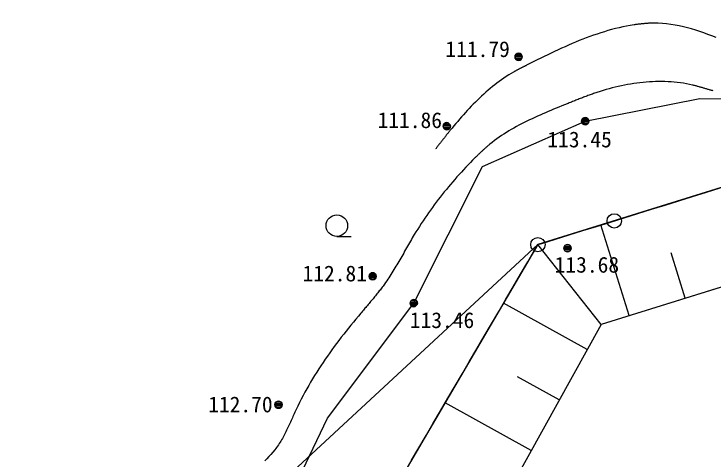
# Model space of a CAD drawing. Units: millimetres, scale not verified. Extents: x -97500 to 97500, y -67309 to 66872.
# Drawn here: x -85284 to -60950, y 27554 to 43032 of the extents above; entities that cross this region are included whole.
import ezdxf
from ezdxf.enums import TextEntityAlignment as Align

# ---------------------------------------------------------------- set-up
doc = ezdxf.new("R2010")
doc.units = ezdxf.units.MM
doc.header["$LTSCALE"] = 500
for name, color, linetype in [('0-4_S-BGD', 7, 'Continuous'), ('0-5_レイヤ5', 2, 'Continuous'), ('0-8_S-BGD-LWCN', 7, 'Continuous'), ('0-A_S-BMK-ROW', 2, 'Continuous')]:
    doc.layers.add(name, color=color, linetype=linetype)
doc.styles.add('ＭＳ ゴシック', font='')
doc.styles.get('ＭＳ ゴシック').set_extended_font_data('MS Gothic')

msp = doc.modelspace()

# ---------------------------------------------------------------- linework, layer by layer
at = {"layer": '0-4_S-BGD'}
for p, q in [((-67778.3, 41650), (-67655.3, 41650)), ((-67778.3, 41650), (-67655.3, 41650)), ((-67841.5, 41550), (-67592.1, 41550)), ((-67841.5, 41550), (-67592.1, 41550)), ((-67834.8, 41500), (-67598.8, 41500)), ((-67834.8, 41500), (-67598.8, 41500)), ((-67827.1, 41600), (-67606.5, 41600)), ((-67827.1, 41600), (-67606.5, 41600)), ((-67802.3, 41450), (-67631.3, 41450)), ((-67802.3, 41450), (-67631.3, 41450)), ((-70320.4, 39200), (-70117.2, 39200)), ((-70320.4, 39200), (-70117.2, 39200)), ((-70242.1, 39250), (-70195.5, 39250)), ((-70242.1, 39250), (-70195.5, 39250)), ((-65528.8, 39300), (-65278.9, 39300)), ((-65528.8, 39300), (-65278.9, 39300)), ((-65519.7, 39350), (-65287.9, 39350)), ((-65519.7, 39350), (-65287.9, 39350)), ((-65516.9, 39250), (-65290.7, 39250)), ((-65516.9, 39250), (-65290.7, 39250)), ((-65482.9, 39400), (-65324.7, 39400)), ((-65482.9, 39400), (-65324.7, 39400)), ((-65474.4, 39200), (-65333.3, 39200)), ((-65474.4, 39200), (-65333.3, 39200)), ((-70341.7, 39150), (-70095.9, 39150)), ((-70341.7, 39150), (-70095.9, 39150)), ((-70340.8, 39100), (-70096.8, 39100)), ((-70340.8, 39100), (-70096.8, 39100)), ((-70317.1, 39050), (-70120.5, 39050)), ((-70317.1, 39050), (-70120.5, 39050)), ((-74045.2, 35293.7), (-73545.2, 35293.7)), ((-66142.2, 34900), (-65893.5, 34900)), ((-66142.2, 34900), (-65893.5, 34900)), ((-66137.2, 34850), (-65898.5, 34850)), ((-66137.2, 34850), (-65898.5, 34850)), ((-66125.9, 34950), (-65909.7, 34950)), ((-66125.9, 34950), (-65909.7, 34950)), ((-66107.4, 34800), (-65928.2, 34800)), ((-66107.4, 34800), (-65928.2, 34800)), ((-66071.6, 35000), (-65964, 35000)), ((-66071.6, 35000), (-65964, 35000)), ((-72923.5, 33900), (-72674.2, 33900)), ((-72923.5, 33900), (-72674.2, 33900)), ((-72917, 33950), (-72680.7, 33950)), ((-72917, 33950), (-72680.7, 33950)), ((-72908.9, 33850), (-72688.7, 33850)), ((-72908.9, 33850), (-72688.7, 33850)), ((-72884.7, 34000), (-72712.9, 34000)), ((-72884.7, 34000), (-72712.9, 34000)), ((-72859.7, 33800), (-72738, 33800)), ((-72859.7, 33800), (-72738, 33800)), ((-71390.1, 33100), (-71343.5, 33100)), ((-71390.1, 33100), (-71343.5, 33100)), ((-71489.7, 33000), (-71243.9, 33000)), ((-71489.7, 33000), (-71243.9, 33000)), ((-71488.8, 32950), (-71244.8, 32950)), ((-71488.8, 32950), (-71244.8, 32950)), ((-71468.4, 33050), (-71265.2, 33050)), ((-71468.4, 33050), (-71265.2, 33050)), ((-71465.1, 32900), (-71268.5, 32900)), ((-71465.1, 32900), (-71268.5, 32900)), ((-76200.6, 29450), (-75951, 29450)), ((-76200.6, 29450), (-75951, 29450)), ((-76187.2, 29500), (-75964.5, 29500)), ((-76187.2, 29500), (-75964.5, 29500)), ((-76140.7, 29550), (-76010.9, 29550)), ((-76140.7, 29550), (-76010.9, 29550)), ((-76193.1, 29400), (-75958.5, 29400)), ((-76193.1, 29400), (-75958.5, 29400)), ((-76159.1, 29350), (-75992.5, 29350)), ((-76159.1, 29350), (-75992.5, 29350))]:
    msp.add_line(p, q, dxfattribs=at)
msp.add_lwpolyline([(-81871.8, 12831.2), (-79713.8, 16023.2), (-77901.8, 19851.2), (-76480.8, 24557.2), (-74374.8, 28976.2), (-71366.8, 32977.2), (-68973.8, 37728.2), (-65403.8, 39303.2), (-61408.8, 40092.2), (-56679.8, 40025.2)], dxfattribs=at)
for centre, radius in [((-67716.8, 41541.2), 125), ((-65403.8, 39303.2), 125), ((-70218.8, 39127.2), 125), ((-74045.2, 35668.7), 375), ((-66017.8, 34887.2), 125), ((-72798.8, 33909.2), 125), ((-71366.8, 32977.2), 125), ((-76075.8, 29443.2), 125)]:
    msp.add_circle(centre, radius, dxfattribs=at)
for centre, start, end in [((-67716.8, 41541.2), 0, 180), ((-67716.8, 41541.2), 180, 0), ((-65403.8, 39303.2), 0, 180), ((-70218.8, 39127.2), 0, 180), ((-65403.8, 39303.2), 180, 0), ((-70218.8, 39127.2), 180, 0), ((-66017.8, 34887.2), 0, 180), ((-66017.8, 34887.2), 180, 0), ((-72798.8, 33909.2), 0, 180), ((-72798.8, 33909.2), 180, 0), ((-71366.8, 32977.2), 0, 180), ((-71366.8, 32977.2), 180, 0), ((-76075.8, 29443.2), 0, 180), ((-76075.8, 29443.2), 180, 0)]:
    msp.add_arc(centre, 125, start, end, dxfattribs=at)
at = {"layer": '0-5_レイヤ5'}
for p, q in [((-63870.8, 32541.3), (-64849.7, 35692.9)), ((-55076.5, 35272.6), (-64848, 32237.8)), ((-64848, 32237.8), (-67047.8, 35010.2)), ((-61916.5, 33148.2), (-62405.9, 34724)), ((-65334.1, 31361), (-68242.2, 32973.3)), ((-66306.2, 29607.5), (-67760.3, 30413.6)), ((-67278.4, 27854), (-70271.1, 29513.2))]:
    msp.add_line(p, q, dxfattribs=at)
for points in [[(28747.2, 58152.2), (23008.4, 51727.5), (20106, 46281.6), (18862.2, 43113.5), (17867.2, 39795.2), (17050.3, 36134.9), (-24756.8, 24781.2), (-54837.8, 38802.2), (-67047.8, 35010.2), (-81409.8, 10517.2), (-85251.8, 358.2)], [(-67047.8, 35010.2), (-66911.6, 35052.5), (-66434.1, 35200.8), (-65956.6, 35349.1), (-65479.1, 35497.4), (-65001.6, 35645.7), (-64524.1, 35794), (-64046.6, 35942.3), (-63569.1, 36090.6), (-63091.6, 36238.9), (-62614.1, 36387.2), (-62136.6, 36535.4), (-61659.1, 36683.7), (-61181.6, 36832), (-60704.1, 36980.3)], [(17050.3, 36134.9), (9416.7, 32488.5), (-24893.6, 23190), (-55076.5, 35272.6), (-64848, 32237.8), (-78920, 6855.4), (-41156.6, -12388), (-5052, -26605.9)], [(-67653.1, 33978), (-67400.2, 34409.3), (-67147.3, 34840.6), (-67047.8, 35010.2)], [(-71446.8, 27508.2), (-71193.9, 27939.5), (-70940.9, 28370.8), (-70688, 28802.1), (-70435.1, 29233.5), (-70182.2, 29664.8), (-69929.3, 30096.1), (-69676.4, 30527.4), (-69423.5, 30958.7), (-69170.6, 31390), (-68917.6, 31821.4), (-68664.7, 32252.7), (-68411.8, 32684), (-68158.9, 33115.3), (-67906, 33546.6), (-67653.1, 33978)], [(-64848, 32237.8), (-78920, 6855.4), (-85251.8, 358.2)]]:
    msp.add_lwpolyline(points, dxfattribs=at)
at = {"layer": '0-8_S-BGD-LWCN'}
for points in [[(-63615.8, 42665.8), (-63643.8, 42661.9), (-63671.7, 42657.9), (-63699.6, 42653.7), (-63831, 42632.5), (-63961.7, 42608.7), (-64091.7, 42582.4), (-64221.2, 42553.7), (-64350.1, 42522.6), (-64478.4, 42489.3), (-64606.1, 42453.9), (-64733.2, 42416.4), (-64859.9, 42376.9), (-64986, 42335.6), (-65111.6, 42292.5), (-65236.7, 42247.7), (-65361.4, 42201.3), (-65485.6, 42153.4), (-65609.4, 42104.1), (-65732.7, 42053.5), (-65855.6, 42001.7), (-65978.2, 41948.7), (-66100.3, 41894.7), (-66222.1, 41839.7), (-66343.6, 41783.9), (-66464.7, 41727.3), (-66585.6, 41670), (-66706.1, 41612.1), (-66826.3, 41553.7), (-66946.3, 41495), (-67066, 41435.9), (-67185.5, 41376.6), (-67304.8, 41317.2), (-67423.9, 41257.7), (-67439.6, 41249.9), (-67455.4, 41242), (-67471.1, 41234.1), (-67486.8, 41226.2), (-67502.6, 41218.3), (-67518.3, 41210.4)], [(-61128, 42321.6), (-61269.9, 42372), (-61411.9, 42420.4), (-61554.2, 42466.4), (-61696.9, 42509.7), (-61839.9, 42549.8), (-61983.5, 42586.4), (-62127.6, 42619.2), (-62272.3, 42647.6), (-62417.7, 42671.5), (-62563.9, 42690.2), (-62710.9, 42703.6), (-62858.8, 42711.2), (-62886.7, 42712), (-62914.6, 42712.5), (-62942.5, 42712.8), (-62970.4, 42712.9), (-62998.4, 42712.9), (-63026.4, 42712.6), (-63054.4, 42712.1), (-63082.4, 42711.4), (-63110.5, 42710.5), (-63138.5, 42709.5), (-63166.6, 42708.2), (-63194.7, 42706.8), (-63222.8, 42705.2), (-63250.9, 42703.4), (-63279, 42701.5), (-63307.1, 42699.4), (-63335.2, 42697.1), (-63363.3, 42694.6), (-63391.4, 42692), (-63419.5, 42689.3), (-63447.6, 42686.3), (-63475.6, 42683.3), (-63503.7, 42680.1), (-63531.8, 42676.7), (-63559.8, 42673.2), (-63587.8, 42669.6), (-63615.8, 42665.8)], [(-60844.7, 42216.4), (-60986.3, 42269.6), (-61128, 42321.6)], [(-67518.3, 41210.4), (-67534, 41202.5), (-67549.7, 41194.6), (-67565.4, 41186.7), (-67581.1, 41178.7), (-67596.8, 41170.8), (-67612.4, 41162.8), (-67628.1, 41154.8), (-67643.7, 41146.8), (-67659.3, 41138.7), (-67674.9, 41130.6), (-67690.5, 41122.5), (-67706, 41114.4), (-67721.5, 41106.2), (-67737.1, 41098), (-67752.5, 41089.8), (-67768, 41081.5), (-67783.4, 41073.2), (-67798.8, 41064.8), (-67814.2, 41056.4), (-67829.6, 41048), (-67844.9, 41039.5), (-67860.2, 41030.9), (-67875.5, 41022.3), (-67890.7, 41013.7), (-67976.7, 40963.6), (-68061.6, 40911.7), (-68145.5, 40858.2), (-68228.4, 40803.2), (-68310.3, 40746.6), (-68391.3, 40688.5), (-68471.3, 40629), (-68550.4, 40568.1), (-68628.5, 40505.8), (-68705.8, 40442.3), (-68782.2, 40377.6), (-68857.8, 40311.8), (-68932.6, 40244.8), (-69006.5, 40176.7), (-69079.6, 40107.7)], [(-62624.2, 40680.6), (-62732.4, 40682.8), (-62840.9, 40682.9), (-62949.5, 40680.9), (-63058.2, 40676.9), (-63166.9, 40670.9), (-63275.7, 40663), (-63384.5, 40653.2), (-63493.1, 40641.5), (-63601.7, 40628.1), (-63710, 40612.8), (-63818.1, 40595.8), (-63926, 40577.1), (-64033.5, 40556.8), (-64140.7, 40534.9), (-64247.5, 40511.4), (-64353.7, 40486.4), (-64459.5, 40459.8), (-64564.7, 40431.9), (-64669.3, 40402.6), (-64773.3, 40371.8), (-64876.5, 40339.8), (-64915.9, 40327.2), (-64955, 40314.5), (-64994.1, 40301.5), (-65033.1, 40288.4), (-65072.1, 40275.1), (-65110.9, 40261.7), (-65149.6, 40248.1), (-65188.3, 40234.4), (-65226.9, 40220.5), (-65265.4, 40206.5), (-65303.9, 40192.4), (-65342.3, 40178.2), (-65380.6, 40163.8), (-65418.9, 40149.3), (-65457.2, 40134.8), (-65495.4, 40120.1), (-65533.5, 40105.3), (-65571.7, 40090.5)], [(-60947.6, 40358.5), (-60973.5, 40365.7), (-60999.4, 40373), (-61025.3, 40380.4), (-61051.1, 40387.8), (-61076.9, 40395.3), (-61102.6, 40402.8), (-61128.3, 40410.3), (-61154, 40417.9), (-61179.7, 40425.4), (-61205.3, 40433), (-61231, 40440.5), (-61256.6, 40448), (-61282.2, 40455.5), (-61307.8, 40462.9), (-61333.4, 40470.4), (-61359, 40477.7), (-61384.6, 40485), (-61410.2, 40492.3), (-61435.8, 40499.4), (-61461.5, 40506.5), (-61487.1, 40513.5), (-61512.8, 40520.4), (-61538.5, 40527.2), (-61564.2, 40533.8), (-61589.9, 40540.4), (-61615.7, 40546.8), (-61641.5, 40553.1), (-61667.4, 40559.2), (-61771.6, 40582.2), (-61876.4, 40602.7), (-61981.9, 40620.8), (-62087.9, 40636.5), (-62194.3, 40649.9), (-62301.3, 40660.9), (-62408.6, 40669.7), (-62516.2, 40676.2), (-62624.2, 40680.6)], [(-69079.6, 40107.7), (-69152, 40037.7), (-69223.6, 39966.8), (-69294.5, 39895.1), (-69364.7, 39822.5), (-69434.1, 39749.3), (-69502.9, 39675.3), (-69571, 39600.7), (-69638.5, 39525.5), (-69705.4, 39449.8), (-69771.7, 39373.7), (-69837.3, 39297.1), (-69902.4, 39220.1), (-69967, 39142.8), (-70031, 39065.3), (-70094.6, 38987.6), (-70112.1, 38966), (-70129.6, 38944.4), (-70147.1, 38922.8), (-70164.5, 38901.2), (-70181.9, 38879.5), (-70199.2, 38857.9), (-70216.6, 38836.2), (-70233.9, 38814.6), (-70251.1, 38792.9), (-70268.4, 38771.2), (-70285.6, 38749.6), (-70302.8, 38727.9), (-70320, 38706.2), (-70337.1, 38684.5), (-70354.3, 38662.7), (-70371.4, 38641), (-70388.5, 38619.3), (-70405.6, 38597.6), (-70422.6, 38575.8), (-70439.7, 38554.1), (-70456.7, 38532.4), (-70473.7, 38510.6), (-70490.8, 38488.9), (-70507.8, 38467.1)], [(-65571.7, 40090.5), (-65609.8, 40075.6), (-65647.9, 40060.6), (-65686, 40045.5), (-65724.1, 40030.4), (-65762.1, 40015.2), (-65800.2, 40000), (-65838.3, 39984.7), (-65876.3, 39969.4), (-65914.4, 39954), (-65952.5, 39938.7), (-65990.6, 39923.3), (-66028.8, 39907.9), (-66123, 39869.9), (-66217.4, 39831.8), (-66311.8, 39793.5), (-66406.3, 39755), (-66500.8, 39716.3), (-66595.2, 39677.2), (-66689.5, 39637.8), (-66783.6, 39598), (-66877.6, 39557.6), (-66971.3, 39516.7), (-67064.7, 39475.3), (-67157.8, 39433.2), (-67250.4, 39390.3), (-67342.7, 39346.8), (-67434.4, 39302.4), (-67525.6, 39257.1), (-67616.2, 39211), (-67706.2, 39163.8), (-67795.5, 39115.6), (-67884, 39066.4), (-67971.8, 39016), (-68058.8, 38964.4), (-68144.8, 38911.5), (-68230, 38857.3), (-68314.2, 38801.8), (-68397.3, 38744.9), (-68479.4, 38686.5)], [(-70507.8, 38467.1), (-70524.8, 38445.4), (-70541.8, 38423.6), (-70558.8, 38401.9), (-70575.8, 38380.1), (-70592.7, 38358.3), (-70609.7, 38336.6)], [(-68479.4, 38686.5), (-68560.4, 38626.5), (-68640.2, 38565), (-68718.8, 38501.8), (-68736.8, 38486.9), (-68754.8, 38471.9), (-68772.8, 38456.9), (-68790.7, 38441.7), (-68808.5, 38426.4), (-68826.2, 38411.1), (-68843.9, 38395.7), (-68861.6, 38380.2), (-68879.1, 38364.7), (-68896.7, 38349), (-68914.1, 38333.3), (-68931.6, 38317.6), (-68948.9, 38301.7), (-68966.2, 38285.8), (-68983.5, 38269.9), (-69000.7, 38253.9), (-69017.9, 38237.8), (-69035, 38221.7), (-69052.1, 38205.5), (-69069.2, 38189.3), (-69086.2, 38173), (-69103.2, 38156.7), (-69120.1, 38140.3), (-69137, 38123.9), (-69153.9, 38107.5), (-69170.7, 38091), (-69187.5, 38074.5), (-69204.3, 38057.9), (-69221, 38041.3), (-69237.7, 38024.7), (-69318, 37944.2), (-69397.8, 37863.1), (-69476.9, 37781.4), (-69555.3, 37699.1), (-69633.2, 37616.2), (-69710.4, 37532.7)], [(-69710.4, 37532.7), (-69787, 37448.6), (-69862.9, 37364), (-69938.2, 37278.7), (-70012.7, 37192.9), (-70086.6, 37106.5), (-70159.8, 37019.5), (-70232.3, 36931.9), (-70304.1, 36843.7), (-70375.2, 36755), (-70445.5, 36665.7), (-70515.1, 36575.8), (-70584, 36485.4), (-70652.1, 36394.4), (-70719.5, 36302.8), (-70786, 36210.7), (-70851.8, 36118), (-70916.8, 36024.8), (-70981, 35931), (-71044.4, 35836.7), (-71107, 35741.8), (-71168.8, 35646.3), (-71229.7, 35550.3), (-71289.8, 35453.8), (-71349, 35356.7), (-71383.5, 35299.2), (-71417.8, 35241.6), (-71451.8, 35183.8), (-71485.5, 35125.9), (-71519.1, 35067.9), (-71552.6, 35009.8), (-71585.9, 34951.6), (-71619.2, 34893.4), (-71652.3, 34835.2), (-71685.4, 34776.9), (-71718.6, 34718.6), (-71751.7, 34660.4), (-71784.9, 34602.3), (-71818.2, 34544.2), (-71851.6, 34486.1)], [(-71851.6, 34486.1), (-71885.1, 34428.2), (-71918.8, 34370.5), (-71952.7, 34312.8), (-71986.8, 34255.4), (-72021.1, 34198.1), (-72055.8, 34141), (-72090.8, 34084.2), (-72126.1, 34027.6), (-72161.7, 33971.3), (-72197.8, 33915.2), (-72234.3, 33859.5), (-72271.3, 33804.1), (-72308.8, 33749), (-72346.7, 33694.3), (-72385.3, 33640), (-72410.6, 33605), (-72436.2, 33570.1), (-72461.9, 33535.3), (-72487.9, 33500.8), (-72514.1, 33466.3), (-72540.5, 33432), (-72567.1, 33397.8), (-72593.9, 33363.7), (-72620.8, 33329.8), (-72647.9, 33295.9), (-72675.1, 33262.2), (-72702.5, 33228.5), (-72729.9, 33195), (-72757.6, 33161.5), (-72785.3, 33128), (-72813.1, 33094.7), (-72841, 33061.4), (-72869, 33028.1), (-72897, 32994.9), (-72925.1, 32961.7), (-72953.3, 32928.5), (-72981.5, 32895.4), (-73009.8, 32862.2), (-73038, 32829.1)], [(-73038, 32829.1), (-73066.3, 32796), (-73094.6, 32762.8), (-73122.8, 32729.7), (-73151.1, 32696.5), (-73179.3, 32663.3), (-73207.5, 32630), (-73294.7, 32526.5), (-73381.4, 32422.5), (-73467.6, 32318.1), (-73553.3, 32213.1), (-73638.4, 32107.7), (-73722.8, 32001.7), (-73806.6, 31895.3), (-73889.6, 31788.3), (-73972, 31680.7), (-74053.5, 31572.6), (-74134.2, 31463.9), (-74214.1, 31354.7), (-74293.1, 31244.8), (-74371.1, 31134.4), (-74448.2, 31023.3), (-74524.3, 30911.6), (-74599.3, 30799.3), (-74673.3, 30686.2), (-74746.1, 30572.6), (-74817.7, 30458.2), (-74888.2, 30343.2), (-74957.4, 30227.5), (-75025.4, 30111), (-75092, 29993.8), (-75157.3, 29875.9), (-75221.2, 29757.2), (-75283.7, 29637.8), (-75344.7, 29517.5), (-75404.3, 29396.5), (-75462.2, 29274.7), (-75484.6, 29226.7), (-75506.7, 29178.5), (-75528.7, 29130.2)], [(-75528.7, 29130.2), (-75550.6, 29081.9), (-75572.4, 29033.5), (-75594.1, 28985.2), (-75615.8, 28936.8), (-75637.6, 28888.4), (-75659.5, 28840.1), (-75681.4, 28791.8), (-75703.5, 28743.6), (-75725.8, 28695.6), (-75748.4, 28647.6), (-75771.2, 28599.8), (-75794.3, 28552.2), (-75817.8, 28504.7), (-75841.7, 28457.5), (-75866, 28410.4), (-75890.8, 28363.7), (-75916.1, 28317.2), (-75941.9, 28271), (-75968.4, 28225.1), (-75995.5, 28179.5), (-76023.2, 28134.3), (-76051.7, 28089.4), (-76080.9, 28045), (-76110.9, 28001), (-76141.7, 27957.4), (-76173.5, 27914.2), (-76206.1, 27871.6), (-76270.6, 27791.9), (-76338.3, 27713.9), (-76408.8, 27637.4), (-76481.8, 27562.4), (-76557, 27488.6)]]:
    msp.add_lwpolyline(points, dxfattribs=at)
at = {"layer": '0-A_S-BMK-ROW'}
msp.add_lwpolyline([(-54837.8, 38802.2), (-64387.8, 35836.2), (-67047.8, 35010.2), (-78855.8, 24082.2), (-85251.8, 358.2), (-97500, -611.6)], dxfattribs=at)
for centre in [(-64387.8, 35836.2), (-67047.8, 35010.2)]:
    msp.add_circle(centre, 250, dxfattribs=at)

# ---------------------------------------------------------------- texts
at = {"layer": '0-4_S-BGD', "style": 'ＭＳ ゴシック'}
for s, p in [('111.79', (-70267, 41369)), ('111.86', (-72628.6, 38898.8)), ('113.45', (-66717.5, 38228.2)), ('113.68', (-66463.6, 33870.6)), ('112.81', (-75241.4, 33566.9)), ('113.46', (-71506, 31943.4)), ('112.70', (-78524.9, 29012.6))]:
    msp.add_text(s, height=549.9, dxfattribs=at).set_placement(p, align=Align.BOTTOM_LEFT)

doc.saveas('drawing.dxf')
